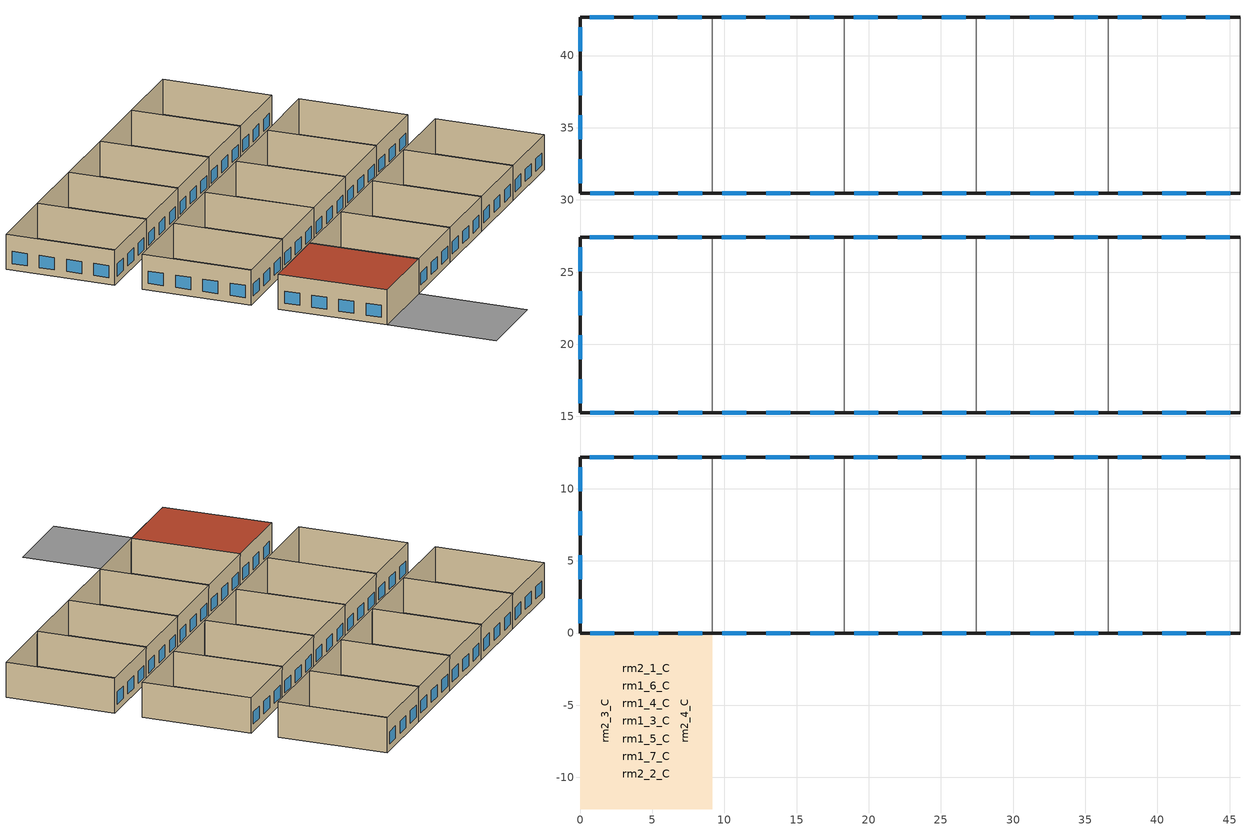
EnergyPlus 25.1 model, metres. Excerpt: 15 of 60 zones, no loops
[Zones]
rm1_3_C
 floor outside (SIMULATED_SL110): 0,-12.19 0,0 9.14,0 9.14,-12.19 z0
 wall outside (4_CONC_RADVA135): 9.14,12.19 0,12.19 0,0 9.14,0 z0:3.96
 wall to rm1_4_C (PARTITION115): 9.14,0 9.14,12.19 z0:3.96
 window (GT3): 8.44,12.19 6.77,12.19 / 5.39,12.19 3.72,12.19 / 2.35,12.19 0.67,12.19 / 0.7,0 2.38,0 / 3.75,0 5.42,0 / 6.8,0 8.47,0 / 0,11.49 0,9.81 / 0,8.44 0,6.77 / 0,5.39 0,3.72 / 0,2.35 0,0.67 z0.76:2.13
 roof outside (CONC_4_IN_NO96): 0,12.19 0,0 9.14,0 9.14,12.19 z3.96
rm1_4_C
 floor outside (SIMULATED_SL110): 0,-12.19 0,0 9.14,0 9.14,-12.19 z0
 wall outside (4_CONC_RADVA135): 18.29,12.19 9.14,12.19 / 9.14,0 18.29,0 z0:3.96
 wall to rm1_5_C (PARTITION115): 18.29,0 18.29,12.19 z0:3.96
 window (GT3): 17.59,12.19 15.91,12.19 / 14.54,12.19 12.86,12.19 / 11.49,12.19 9.81,12.19 / 9.85,0 11.52,0 / 12.89,0 14.57,0 / 15.94,0 17.62,0 z0.76:2.13
 roof outside (CONC_4_IN_NO96): 0,12.19 0,0 9.14,0 9.14,12.19 z3.96
rm1_5_C
 floor outside (SIMULATED_SL110): 0,-12.19 0,0 9.14,0 9.14,-12.19 z0
 wall outside (4_CONC_RADVA135): 27.43,12.19 18.29,12.19 / 18.29,0 27.43,0 z0:3.96
 wall to rm1_6_C (PARTITION115): 27.43,0 27.43,12.19 z0:3.96
 window (GT3): 26.73,12.19 25.05,12.19 / 23.68,12.19 22.01,12.19 / 20.64,12.19 18.96,12.19 / 18.99,0 20.66,0 / 22.04,0 23.71,0 / 25.09,0 26.76,0 z0.76:2.13
 roof outside (CONC_4_IN_NO96): 0,12.19 0,0 9.14,0 9.14,12.19 z3.96
rm1_6_C
 floor outside (SIMULATED_SL110): 0,-12.19 0,0 9.14,0 9.14,-12.19 z0
 wall outside (4_CONC_RADVA135): 36.58,12.19 27.43,12.19 / 27.43,0 36.58,0 z0:3.96
 wall to rm1_7_C (PARTITION115): 36.58,0 36.58,12.19 z0:3.96
 window (GT3): 35.88,12.19 34.2,12.19 / 32.83,12.19 31.15,12.19 / 29.78,12.19 28.1,12.19 / 28.13,0 29.81,0 / 31.18,0 32.86,0 / 34.23,0 35.91,0 z0.76:2.13
 roof outside (CONC_4_IN_NO96): 0,12.19 0,0 9.14,0 9.14,12.19 z3.96
rm1_7_C
 floor outside (SIMULATED_SL110): 0,-12.19 0,0 9.14,0 9.14,-12.19 z0
 wall outside (4_CONC_RADVA135): 45.72,12.19 36.58,12.19 / 36.58,0 45.72,0 z0:3.96
 wall to rm1_8_C (PARTITION115): 45.72,0 45.72,12.19 z0:3.96
 window (GT3): 45.02,12.19 43.34,12.19 / 41.97,12.19 40.3,12.19 / 38.92,12.19 37.25,12.19 / 37.28,0 38.95,0 / 40.33,0 42,0 / 43.37,0 45.05,0 z0.76:2.13
 roof outside (CONC_4_IN_NO96): 0,12.19 0,0 9.14,0 9.14,12.19 z3.96
rm2_1_C
 floor outside (SIMULATED_SL110): 0,-12.19 0,0 9.14,0 9.14,-12.19 z0
 wall outside (4_CONC_RADVA135): 9.14,27.43 0,27.43 0,15.24 9.14,15.24 z0:3.96
 wall to rm2_2_C (PARTITION115): 9.14,15.24 9.14,27.43 z0:3.96
 window (GT3): 8.44,27.43 6.77,27.43 / 5.39,27.43 3.72,27.43 / 2.35,27.43 0.67,27.43 / 0.7,15.24 2.38,15.24 / 3.75,15.24 5.42,15.24 / 6.8,15.24 8.47,15.24 / 0,26.73 0,25.05 / 0,23.68 0,22.01 / 0,20.64 0,18.96 / 0,17.59 0,15.91 z0.76:2.13
 roof outside (CONC_4_IN_NO96): 0,12.19 0,0 9.14,0 9.14,12.19 z3.96
rm2_2_C
 floor outside (SIMULATED_SL110): 0,-12.19 0,0 9.14,0 9.14,-12.19 z0
 wall outside (4_CONC_RADVA135): 18.29,27.43 9.14,27.43 / 9.14,15.24 18.29,15.24 z0:3.96
 wall to rm2_3_C (PARTITION115): 18.29,15.24 18.29,27.43 z0:3.96
 window (GT3): 17.59,27.43 15.91,27.43 / 14.54,27.43 12.86,27.43 / 11.49,27.43 9.81,27.43 / 9.85,15.24 11.52,15.24 / 12.89,15.24 14.57,15.24 / 15.94,15.24 17.62,15.24 z0.76:2.13
 roof outside (CONC_4_IN_NO96): 0,12.19 0,0 9.14,0 9.14,12.19 z3.96
rm2_3_C
 floor outside (SIMULATED_SL110): 0,-12.19 0,0 9.14,0 9.14,-12.19 z0
 wall outside (4_CONC_RADVA135): 27.43,27.43 18.29,27.43 / 18.29,15.24 27.43,15.24 z0:3.96
 wall to rm2_4_C (PARTITION115): 27.43,15.24 27.43,27.43 z0:3.96
 window (GT3): 26.73,27.43 25.05,27.43 / 23.68,27.43 22.01,27.43 / 20.64,27.43 18.96,27.43 / 18.99,15.24 20.66,15.24 / 22.04,15.24 23.71,15.24 / 25.09,15.24 26.76,15.24 z0.76:2.13
 roof outside (CONC_4_IN_NO96): 0,12.19 0,0 9.14,0 9.14,12.19 z3.96
rm2_4_C
 floor outside (SIMULATED_SL110): 0,-12.19 0,0 9.14,0 9.14,-12.19 z0
 wall outside (4_CONC_RADVA135): 36.58,27.43 27.43,27.43 / 27.43,15.24 36.58,15.24 z0:3.96
 wall to rm2_5_C (PARTITION115): 36.58,15.24 36.58,27.43 z0:3.96
 window (GT3): 35.88,27.43 34.2,27.43 / 32.83,27.43 31.15,27.43 / 29.78,27.43 28.1,27.43 / 28.13,15.24 29.81,15.24 / 31.18,15.24 32.86,15.24 / 34.23,15.24 35.91,15.24 z0.76:2.13
 roof outside (CONC_4_IN_NO96): 0,12.19 0,0 9.14,0 9.14,12.19 z3.96
rm2_5_C
 floor outside (SIMULATED_SL110): 0,-12.19 0,0 9.14,0 9.14,-12.19 z0
 wall outside (4_CONC_RADVA135): 45.72,27.43 36.58,27.43 / 36.58,15.24 45.72,15.24 z0:3.96
 wall to rm2_6_C (PARTITION115): 45.72,15.24 45.72,27.43 z0:3.96
 window (GT3): 45.02,27.43 43.34,27.43 / 41.97,27.43 40.3,27.43 / 38.92,27.43 37.25,27.43 / 37.28,15.24 38.95,15.24 / 40.33,15.24 42,15.24 / 43.37,15.24 45.05,15.24 z0.76:2.13
 roof outside (CONC_4_IN_NO96): 0,12.19 0,0 9.14,0 9.14,12.19 z3.96
rm3_1_C
 floor outside (SIMULATED_SL110): 0,-12.19 0,0 9.14,0 9.14,-12.19 z0
 wall outside (4_CONC_RADVA135): 9.14,42.67 0,42.67 0,30.48 9.14,30.48 z0:3.96
 wall to rm3_2_C (PARTITION115): 9.14,30.48 9.14,42.67 z0:3.96
 window (GT3): 8.44,42.67 6.77,42.67 / 5.39,42.67 3.72,42.67 / 2.35,42.67 0.67,42.67 / 0.7,30.48 2.38,30.48 / 3.75,30.48 5.42,30.48 / 6.8,30.48 8.47,30.48 / 0,41.97 0,40.3 / 0,38.92 0,37.25 / 0,35.88 0,34.2 / 0,32.83 0,31.15 z0.76:2.13
 roof outside (CONC_4_IN_NO96): 0,12.19 0,0 9.14,0 9.14,12.19 z3.96
rm3_2_C
 floor outside (SIMULATED_SL110): 0,-12.19 0,0 9.14,0 9.14,-12.19 z0
 wall outside (4_CONC_RADVA135): 18.29,42.67 9.14,42.67 / 9.14,30.48 18.29,30.48 z0:3.96
 wall to rm3_3_C (PARTITION115): 18.29,30.48 18.29,42.67 z0:3.96
 window (GT3): 17.59,42.67 15.91,42.67 / 14.54,42.67 12.86,42.67 / 11.49,42.67 9.81,42.67 / 9.85,30.48 11.52,30.48 / 12.89,30.48 14.57,30.48 / 15.94,30.48 17.62,30.48 z0.76:2.13
 roof outside (CONC_4_IN_NO96): 0,12.19 0,0 9.14,0 9.14,12.19 z3.96
rm3_3_C
 floor outside (SIMULATED_SL110): 0,-12.19 0,0 9.14,0 9.14,-12.19 z0
 wall outside (4_CONC_RADVA135): 27.43,42.67 18.29,42.67 / 18.29,30.48 27.43,30.48 z0:3.96
 wall to rm3_4_C (PARTITION115): 27.43,30.48 27.43,42.67 z0:3.96
 window (GT3): 26.73,42.67 25.05,42.67 / 23.68,42.67 22.01,42.67 / 20.64,42.67 18.96,42.67 / 18.99,30.48 20.66,30.48 / 22.04,30.48 23.71,30.48 / 25.09,30.48 26.76,30.48 z0.76:2.13
 roof outside (CONC_4_IN_NO96): 0,12.19 0,0 9.14,0 9.14,12.19 z3.96
rm3_4_C
 floor outside (SIMULATED_SL110): 0,-12.19 0,0 9.14,0 9.14,-12.19 z0
 wall outside (4_CONC_RADVA135): 36.58,42.67 27.43,42.67 / 27.43,30.48 36.58,30.48 z0:3.96
 wall to rm3_5_C (PARTITION115): 36.58,30.48 36.58,42.67 z0:3.96
 window (GT3): 35.88,42.67 34.2,42.67 / 32.83,42.67 31.15,42.67 / 29.78,42.67 28.1,42.67 / 28.13,30.48 29.81,30.48 / 31.18,30.48 32.86,30.48 / 34.23,30.48 35.91,30.48 z0.76:2.13
 roof outside (CONC_4_IN_NO96): 0,12.19 0,0 9.14,0 9.14,12.19 z3.96
rm3_5_C
 floor outside (SIMULATED_SL110): 0,-12.19 0,0 9.14,0 9.14,-12.19 z0
 wall outside (4_CONC_RADVA135): 45.72,42.67 36.58,42.67 / 36.58,30.48 45.72,30.48 z0:3.96
 wall to rm3_6_C (PARTITION115): 45.72,30.48 45.72,42.67 z0:3.96
 window (GT3): 45.02,42.67 43.34,42.67 / 41.97,42.67 40.3,42.67 / 38.92,42.67 37.25,42.67 / 37.28,30.48 38.95,30.48 / 40.33,30.48 42,30.48 / 43.37,30.48 45.05,30.48 z0.76:2.13
 roof outside (CONC_4_IN_NO96): 0,12.19 0,0 9.14,0 9.14,12.19 z3.96
[Building]
Green Design Tools: North Axis {deg}=180.0017; Terrain=City; Loads Convergence Tolerance Value=0.04; Temperature Convergence Tolerance Value {deltaC}=0.4; Solar Distribution=FullExterior; Maximum Number of Warmup Days=25; Minimum Number of Warmup Days=6
[Site:Location]
CZ03RV2: Latitude {deg}=38.5; Longitude {deg}=-121.5; Time Zone {hr}=-8; Elevation {m}=15.24
[Site:GroundTemperature:BuildingSurface]
12.38889, 11.22224, 11.11112, 11.66668, 13.8889, 16.11112, 18.05557, 19.2778, 19.38892, 18.38889, 16.50002, 14.33334
[SizingPeriod:DesignDay] Humidity Condition Type=Wetbulb; Rain Indicator=No; Snow Indicator=No; Daylight Saving Time Indicator=No; Solar Model Indicator=ASHRAEClearSky; Sky Clearness=0
Name | Month | Day of Month | Day Type | Maximum Dry-Bulb Temperature {C} | Daily Dry-Bulb Temperature Range {deltaC} | Wetbulb or DewPoint at Maximum Dry-Bulb {C} | Barometric Pressure {Pa} | Wind Speed {m/s} | Wind Direction {deg}
CZ03RV2 Coldest Day from Weather File | 12 | 28 | WinterDesignDay | 15 | 13.3 | 8.9 | 102805.1 | 2.12 | 67
CZ03RV2 Hottest Day from Weather File | 9 | 29 | SummerDesignDay | 31.7 | 20.6 | 16.1 | 101351.8 | 5.06 | 87
[Material] Thermal Absorptance=0.9
Name | Roughness | Thickness {m} | Conductivity {W/m-K} | Density {kg/m3} | Specific Heat {J/kg-K} | Solar Absorptance | Visible Absorptance
CONC_4_IN_NO96__CC03_97 | MediumRough | 0.10159 | 1.310345 | 2242.584 | 836.7661 | 0.7
SIMULATED_SL110__IN05_111 | MediumRough | 0.245821 | 0.04324 | 9.611076 | 836.7661 | 0
SIMULATED_SL110__MAT357_112 | MediumRough | 0.4572 | 0.8648 | 1361.569 | 836.7661 | 0
SIMULATED_SL110__MAT356_113 | MediumRough | 0.3048 | 0.51888 | 1601.846 | 836.7661 | 0
PARTITION115__GP02_87 | MediumRough | 0.0158801 | 0.160161 | 800.923 | 836.7661 | 0.3
4_CONC_RADVA135__CC14_80 | MediumRough | 0.10159 | 1.801724 | 2242.584 | 836.7661 | 0.7
4_CONC_RADVA135__IN36_136 | MediumRough | 0.0762 | 0.034592 | 28.83323 | 1213.311 | 0.7
4_CONC_RADVA135__GP02_87 | MediumRough | 0.0158801 | 0.160161 | 800.923 | 836.7661 | 0.7
rm1_3_CFURN; rm1_4_CFURN; rm1_5_CFURN; rm1_6_CFURN; rm1_7_CFURN; rm2_1_CFURN; rm2_2_CFURN; rm2_3_CFURN; rm2_4_CFURN; rm2_5_CFURN; rm3_1_CFURN; rm3_2_CFURN; rm3_3_CFURN; rm3_4_CFURN; rm3_5_CFURN | Smooth | 0.00762 | 0.17296 | 640.7384 | 1255.149 | 0.7 | 0.7
[Construction]
CONC_4_IN_NO96: CONC_4_IN_NO96__CC03_97
SIMULATED_SL110: SIMULATED_SL110__IN05_111, SIMULATED_SL110__MAT357_112, SIMULATED_SL110__MAT356_113
PARTITION115: PARTITION115__GP02_87, PARTITION115__WMF00_116, PARTITION115__GP02_87
4_CONC_RADVA135: 4_CONC_RADVA135__CC14_80, 4_CONC_RADVA135__IN36_136, 4_CONC_RADVA135__GP02_87
GT3: BRONZE 6MM
rm1_3_CFURNCONS: rm1_3_CFURN
rm1_4_CFURNCONS: rm1_4_CFURN
rm1_5_CFURNCONS: rm1_5_CFURN
rm1_6_CFURNCONS: rm1_6_CFURN
rm1_7_CFURNCONS: rm1_7_CFURN
rm2_1_CFURNCONS: rm2_1_CFURN
rm2_2_CFURNCONS: rm2_2_CFURN
rm2_3_CFURNCONS: rm2_3_CFURN
rm2_4_CFURNCONS: rm2_4_CFURN
rm2_5_CFURNCONS: rm2_5_CFURN
rm3_1_CFURNCONS: rm3_1_CFURN
rm3_2_CFURNCONS: rm3_2_CFURN
rm3_3_CFURNCONS: rm3_3_CFURN
rm3_4_CFURNCONS: rm3_4_CFURN
rm3_5_CFURNCONS: rm3_5_CFURN
[Material:NoMass]
PARTITION115__WMF00_116: Roughness=MediumRough; Thermal Resistance {m2-K/W}=0.107499; Thermal Absorptance=0.9; Solar Absorptance=0.3
[WindowMaterial:Glazing]
BRONZE 6MM: Optical Data Type=SpectralAverage; Thickness {m}=.006; Solar Transmittance at Normal Incidence=.482; Front Side Solar Reflectance at Normal Incidence=.054; Back Side Solar Reflectance at Normal Incidence=.054; Visible Transmittance at Normal Incidence=.534; Front Side Visible Reflectance at Normal Incidence=.057; Back Side Visible Reflectance at Normal Incidence=.057; Infrared Transmittance at Normal Incidence=0; Front Side Infrared Hemispherical Emissivity=.84; Back Side Infrared Hemispherical Emissivity=.84; Conductivity {W/m-K}=.9
[WindowMaterial:Shade] Solar Transmittance=0.8; Solar Reflectance=0.19; Visible Transmittance=0.8; Visible Reflectance=0.19; Infrared Hemispherical Emissivity=0.001; Infrared Transmittance=0.99; Thickness {m}=0.001; Conductivity {W/m-K}=10000; Shade to Glass Distance {m}=0.001; Top Opening Multiplier=0; Bottom Opening Multiplier=0; Left-Side Opening Multiplier=0; Right-Side Opening Multiplier=0; Airflow Permeability=0.8
Window1001WSM; Window2530WSM; Window2531WSM; Window1003WSM; Window2532WSM; Window2533WSM; Window1004WSM; Window2534WSM; Window2535WSM; Window2536WSM; Window1006WSM; Window2537WSM; Window2538WSM; Window1007WSM; Window2539WSM; Window2540WSM; Window1008WSM; Window2541WSM; Window2542WSM; Window1009WSM; Window2543WSM; Window2544WSM; Window1010WSM; Window2545WSM; Window2546WSM; Window1011WSM; Window2547WSM; Window2548WSM; Window1012WSM; Window2549WSM; Window2550WSM; Window1013WSM; Window2551WSM; Window2552WSM; Window1014WSM; Window2553WSM; Window2554WSM; Window1015WSM; Window2555WSM; Window2556WSM; Window1016WSM; Window2557WSM; Window2558WSM; Window1017WSM; Window2559WSM; Window2560WSM; Window1018WSM; Window2561WSM; Window2562WSM; Window1005WSM; Window2563WSM; Window2564WSM; Window1019WSM; Window2565WSM; Window2566WSM; Window1020WSM; Window2567WSM; Window2568WSM; Window1021WSM; Window2569WSM; Window2570WSM; Window1022WSM; Window2571WSM; Window2572WSM; Window2573WSM; Window1023WSM; Window2574WSM; Window2575WSM; Window1024WSM; Window2576WSM; Window2577WSM; Window1025WSM; Window2578WSM; Window2579WSM; Window1026WSM; Window2580WSM; Window2581WSM; Window2582WSM; Window1027WSM; Window2583WSM; Window2584WSM; Window1028WSM; Window2585WSM; Window2586WSM; Window1029WSM; Window2587WSM; Window2588WSM; Window1030WSM; Window2589WSM; Window2590WSM; Window1031WSM; Window2591WSM; Window2592WSM; Window1032WSM; Window2593WSM; Window2594WSM; Window1033WSM; Window2595WSM; Window2596WSM; Window1034WSM; Window2597WSM; Window2598WSM; Window1035WSM; Window2599WSM; Window2600WSM; Window1036WSM; Window2601WSM; Window2602WSM; Window1037WSM; Window2603WSM; Window2604WSM; Window1038WSM; Window2605WSM; Window2606WSM; Window1039WSM; Window2607WSM; Window2608WSM; Window1040WSM; Window2609WSM; Window2610WSM; Window1041WSM; Window2611WSM; Window2612WSM; Window1042WSM; Window2613WSM; Window2614WSM; Window1043WSM; Window2615WSM; Window2616WSM; Window1044WSM; Window2617WSM; Window2618WSM; Window2619WSM; Window1045WSM; Window2620WSM; Window2621WSM; Window1046WSM; Window2622WSM; Window2623WSM; Window1047WSM; Window2624WSM; Window2625WSM; Window1048WSM; Window2626WSM; Window2627WSM; Window2628WSM; Window1049WSM; Window2629WSM; Window2630WSM; Window1050WSM; Window2631WSM; Window2632WSM; Window1051WSM; Window2633WSM; Window2634WSM; Window1052WSM; Window2635WSM; Window2636WSM; Window1053WSM; Window2637WSM; Window2638WSM; Window1054WSM; Window2639WSM; Window2640WSM; Window1055WSM; Window2641WSM; Window2642WSM; Window1056WSM; Window2643WSM; Window2644WSM; Window1057WSM; Window2645WSM; Window2646WSM; Window1058WSM; Window2647WSM; Window2648WSM; Window1059WSM; Window2649WSM; Window2650WSM; Window1060WSM; Window2651WSM; Window2652WSM; Window1061WSM; Window2653WSM; Window2654WSM; Window1062WSM; Window2655WSM; Window2656WSM; Window1063WSM; Window2657WSM; Window2658WSM; Window1064WSM; Window2659WSM; Window2660WSM; Window1065WSM; Window2661WSM; Window2662WSM; Window1066WSM; Window2663WSM; Window2664WSM; Window2665WSM; Window1067WSM; Window2666WSM; Window2667WSM; Window1068WSM; Window2668WSM; Window2669WSM; Window1069WSM; Window2670WSM; Window2671WSM; Window1070WSM; Window2672WSM; Window2673WSM; Window2674WSM; Window1071WSM; Window2675WSM; Window2676WSM; Window1072WSM; Window2677WSM; Window2678WSM; Window1073WSM; Window2679WSM; Window2680WSM; Window1074WSM; Window2681WSM; Window2682WSM; Window1075WSM; Window2683WSM; Window2684WSM; Window1076WSM; Window2685WSM; Window2686WSM; Window1077WSM; Window2687WSM; Window2688WSM; Window1078WSM; Window2689WSM; Window2690WSM; Window1079WSM; Window2691WSM; Window2692WSM; Window1080WSM; Window2693WSM; Window2694WSM; Window1081WSM; Window2695WSM; Window2696WSM; Window1082WSM; Window2697WSM; Window2698WSM; Window1083WSM; Window2699WSM; Window2700WSM; Window1084WSM; Window2701WSM; Window2702WSM; Window1085WSM; Window2703WSM; Window2704WSM; Window1086WSM; Window2705WSM; Window2706WSM; Window1087WSM; Window2707WSM; Window2708WSM; Window1088WSM; Window2709WSM; Window2710WSM; Window2711WSM; Window1089WSM; Window2712WSM; Window2713WSM; Window1090WSM; Window2714WSM; Window2715WSM; Window1091WSM; Window2716WSM; Window2717WSM; Window1092WSM; Window2718WSM; Window2719WSM; Window2720WSM; Window1093WSM; Window2721WSM; Window2722WSM; Window1094WSM; Window2723WSM; Window2724WSM; Window1095WSM; Window2725WSM; Window2726WSM; Window1096WSM; Window2727WSM; Window2728WSM; Window1097WSM; Window2729WSM; Window2730WSM; Window1098WSM; Window2731WSM; Window2732WSM; Window1099WSM; Window2733WSM; Window2734WSM; Window1100WSM; Window2735WSM; Window2736WSM; Window1101WSM; Window2737WSM; Window2738WSM; Window1102WSM; Window2739WSM; Window2740WSM; Window1103WSM; Window2741WSM; Window2742WSM; Window1104WSM; Window2743WSM; Window2744WSM; Window1105WSM; Window2745WSM; Window2746WSM; Window1106WSM; Window2747WSM; Window2748WSM; Window1107WSM; Window2749WSM; Window2750WSM; Window1108WSM; Window2751WSM; Window2752WSM; Window1109WSM; Window2753WSM; Window2754WSM; Window1110WSM; Window2755WSM; Window2756WSM; Window2757WSM; Window1111WSM; Window2758WSM; Window2759WSM; Window1112WSM; Window2760WSM; Window2761WSM; Window1113WSM; Window2762WSM; Window2763WSM; Window1114WSM; Window2764WSM; Window2765WSM; Window2766WSM; Window1115WSM; Window2767WSM; Window2768WSM; Window1116WSM; Window2769WSM; Window2770WSM; Window1117WSM; Window2771WSM; Window2772WSM; Window1118WSM; Window2773WSM; Window2774WSM; Window1119WSM; Window2775WSM; Window2776WSM; Window1120WSM; Window2777WSM; Window2778WSM; Window1121WSM; Window2779WSM; Window2780WSM; Window1122WSM; Window2781WSM; Window2782WSM; Window1123WSM; Window2783WSM; Window2784WSM; Window1124WSM; Window2785WSM; Window2786WSM; Window1125WSM; Window2787WSM; Window2788WSM; Window1126WSM; Window2789WSM; Window2790WSM; Window1127WSM; Window2791WSM; Window2792WSM; Window1128WSM; Window2793WSM; Window2794WSM; Window1129WSM; Window2795WSM; Window2796WSM; Window1130WSM; Window2797WSM; Window2798WSM; Window1131WSM; Window2799WSM; Window2800WSM; Window1132WSM; Window2801WSM; Window2802WSM; Window2803WSM; Window1133WSM; Window2804WSM; Window2805WSM
[WindowProperty:ShadingControl] Shading Type=InteriorShade; Shading Control Type=AlwaysOn; Setpoint {W/m2, W or deg C}=10.9383; Shading Control Is Scheduled=NO; Glare Control Is Active=NO
Name | Shading Device Material
Window1001WSC | Window1001WSM
Window2530WSC | Window2530WSM
Window2531WSC | Window2531WSM
Window1003WSC | Window1003WSM
Window2532WSC | Window2532WSM
Window2533WSC | Window2533WSM
Window1004WSC | Window1004WSM
Window2534WSC | Window2534WSM
Window2535WSC | Window2535WSM
Window2536WSC | Window2536WSM
Window1006WSC | Window1006WSM
Window2537WSC | Window2537WSM
Window2538WSC | Window2538WSM
Window1007WSC | Window1007WSM
Window2539WSC | Window2539WSM
Window2540WSC | Window2540WSM
Window1008WSC | Window1008WSM
Window2541WSC | Window2541WSM
Window2542WSC | Window2542WSM
Window1009WSC | Window1009WSM
Window2543WSC | Window2543WSM
Window2544WSC | Window2544WSM
Window1010WSC | Window1010WSM
Window2545WSC | Window2545WSM
Window2546WSC | Window2546WSM
Window1011WSC | Window1011WSM
Window2547WSC | Window2547WSM
Window2548WSC | Window2548WSM
Window1012WSC | Window1012WSM
Window2549WSC | Window2549WSM
Window2550WSC | Window2550WSM
Window1013WSC | Window1013WSM
Window2551WSC | Window2551WSM
Window2552WSC | Window2552WSM
Window1014WSC | Window1014WSM
Window2553WSC | Window2553WSM
Window2554WSC | Window2554WSM
Window1015WSC | Window1015WSM
Window2555WSC | Window2555WSM
Window2556WSC | Window2556WSM
Window1016WSC | Window1016WSM
Window2557WSC | Window2557WSM
Window2558WSC | Window2558WSM
Window1017WSC | Window1017WSM
Window2559WSC | Window2559WSM
Window2560WSC | Window2560WSM
Window1018WSC | Window1018WSM
Window2561WSC | Window2561WSM
Window2562WSC | Window2562WSM
Window1005WSC | Window1005WSM
Window2563WSC | Window2563WSM
Window2564WSC | Window2564WSM
Window1019WSC | Window1019WSM
Window2565WSC | Window2565WSM
Window2566WSC | Window2566WSM
Window1020WSC | Window1020WSM
Window2567WSC | Window2567WSM
Window2568WSC | Window2568WSM
Window1021WSC | Window1021WSM
Window2569WSC | Window2569WSM
Window2570WSC | Window2570WSM
Window1022WSC | Window1022WSM
Window2571WSC | Window2571WSM
Window2572WSC | Window2572WSM
Window2573WSC | Window2573WSM
Window1023WSC | Window1023WSM
Window2574WSC | Window2574WSM
Window2575WSC | Window2575WSM
Window1024WSC | Window1024WSM
Window2576WSC | Window2576WSM
Window2577WSC | Window2577WSM
Window1025WSC | Window1025WSM
Window2578WSC | Window2578WSM
Window2579WSC | Window2579WSM
Window1026WSC | Window1026WSM
Window2580WSC | Window2580WSM
Window2581WSC | Window2581WSM
Window2582WSC | Window2582WSM
Window1027WSC | Window1027WSM
Window2583WSC | Window2583WSM
Window2584WSC | Window2584WSM
Window1028WSC | Window1028WSM
Window2585WSC | Window2585WSM
Window2586WSC | Window2586WSM
Window1029WSC | Window1029WSM
Window2587WSC | Window2587WSM
Window2588WSC | Window2588WSM
Window1030WSC | Window1030WSM
Window2589WSC | Window2589WSM
Window2590WSC | Window2590WSM
Window1031WSC | Window1031WSM
Window2591WSC | Window2591WSM
Window2592WSC | Window2592WSM
Window1032WSC | Window1032WSM
Window2593WSC | Window2593WSM
Window2594WSC | Window2594WSM
Window1033WSC | Window1033WSM
Window2595WSC | Window2595WSM
Window2596WSC | Window2596WSM
Window1034WSC | Window1034WSM
Window2597WSC | Window2597WSM
Window2598WSC | Window2598WSM
Window1035WSC | Window1035WSM
Window2599WSC | Window2599WSM
Window2600WSC | Window2600WSM
Window1036WSC | Window1036WSM
Window2601WSC | Window2601WSM
Window2602WSC | Window2602WSM
Window1037WSC | Window1037WSM
Window2603WSC | Window2603WSM
Window2604WSC | Window2604WSM
Window1038WSC | Window1038WSM
Window2605WSC | Window2605WSM
Window2606WSC | Window2606WSM
Window1039WSC | Window1039WSM
Window2607WSC | Window2607WSM
Window2608WSC | Window2608WSM
Window1040WSC | Window1040WSM
Window2609WSC | Window2609WSM
Window2610WSC | Window2610WSM
Window1041WSC | Window1041WSM
Window2611WSC | Window2611WSM
Window2612WSC | Window2612WSM
Window1042WSC | Window1042WSM
Window2613WSC | Window2613WSM
Window2614WSC | Window2614WSM
Window1043WSC | Window1043WSM
Window2615WSC | Window2615WSM
Window2616WSC | Window2616WSM
Window1044WSC | Window1044WSM
Window2617WSC | Window2617WSM
Window2618WSC | Window2618WSM
Window2619WSC | Window2619WSM
Window1045WSC | Window1045WSM
Window2620WSC | Window2620WSM
Window2621WSC | Window2621WSM
Window1046WSC | Window1046WSM
Window2622WSC | Window2622WSM
Window2623WSC | Window2623WSM
Window1047WSC | Window1047WSM
Window2624WSC | Window2624WSM
Window2625WSC | Window2625WSM
Window1048WSC | Window1048WSM
Window2626WSC | Window2626WSM
Window2627WSC | Window2627WSM
Window2628WSC | Window2628WSM
Window1049WSC | Window1049WSM
Window2629WSC | Window2629WSM
Window2630WSC | Window2630WSM
Window1050WSC | Window1050WSM
Window2631WSC | Window2631WSM
Window2632WSC | Window2632WSM
Window1051WSC | Window1051WSM
Window2633WSC | Window2633WSM
Window2634WSC | Window2634WSM
Window1052WSC | Window1052WSM
Window2635WSC | Window2635WSM
Window2636WSC | Window2636WSM
Window1053WSC | Window1053WSM
Window2637WSC | Window2637WSM
Window2638WSC | Window2638WSM
Window1054WSC | Window1054WSM
Window2639WSC | Window2639WSM
Window2640WSC | Window2640WSM
Window1055WSC | Window1055WSM
Window2641WSC | Window2641WSM
Window2642WSC | Window2642WSM
Window1056WSC | Window1056WSM
Window2643WSC | Window2643WSM
Window2644WSC | Window2644WSM
Window1057WSC | Window1057WSM
Window2645WSC | Window2645WSM
Window2646WSC | Window2646WSM
Window1058WSC | Window1058WSM
Window2647WSC | Window2647WSM
Window2648WSC | Window2648WSM
Window1059WSC | Window1059WSM
Window2649WSC | Window2649WSM
Window2650WSC | Window2650WSM
Window1060WSC | Window1060WSM
Window2651WSC | Window2651WSM
Window2652WSC | Window2652WSM
Window1061WSC | Window1061WSM
Window2653WSC | Window2653WSM
Window2654WSC | Window2654WSM
Window1062WSC | Window1062WSM
Window2655WSC | Window2655WSM
Window2656WSC | Window2656WSM
Window1063WSC | Window1063WSM
Window2657WSC | Window2657WSM
Window2658WSC | Window2658WSM
Window1064WSC | Window1064WSM
Window2659WSC | Window2659WSM
Window2660WSC | Window2660WSM
Window1065WSC | Window1065WSM
Window2661WSC | Window2661WSM
Window2662WSC | Window2662WSM
Window1066WSC | Window1066WSM
Window2663WSC | Window2663WSM
Window2664WSC | Window2664WSM
Window2665WSC | Window2665WSM
Window1067WSC | Window1067WSM
Window2666WSC | Window2666WSM
Window2667WSC | Window2667WSM
Window1068WSC | Window1068WSM
Window2668WSC | Window2668WSM
Window2669WSC | Window2669WSM
Window1069WSC | Window1069WSM
Window2670WSC | Window2670WSM
Window2671WSC | Window2671WSM
Window1070WSC | Window1070WSM
Window2672WSC | Window2672WSM
Window2673WSC | Window2673WSM
Window2674WSC | Window2674WSM
Window1071WSC | Window1071WSM
Window2675WSC | Window2675WSM
Window2676WSC | Window2676WSM
Window1072WSC | Window1072WSM
Window2677WSC | Window2677WSM
Window2678WSC | Window2678WSM
Window1073WSC | Window1073WSM
Window2679WSC | Window2679WSM
Window2680WSC | Window2680WSM
Window1074WSC | Window1074WSM
Window2681WSC | Window2681WSM
Window2682WSC | Window2682WSM
Window1075WSC | Window1075WSM
Window2683WSC | Window2683WSM
Window2684WSC | Window2684WSM
Window1076WSC | Window1076WSM
Window2685WSC | Window2685WSM
Window2686WSC | Window2686WSM
Window1077WSC | Window1077WSM
Window2687WSC | Window2687WSM
Window2688WSC | Window2688WSM
Window1078WSC | Window1078WSM
Window2689WSC | Window2689WSM
Window2690WSC | Window2690WSM
Window1079WSC | Window1079WSM
Window2691WSC | Window2691WSM
Window2692WSC | Window2692WSM
Window1080WSC | Window1080WSM
Window2693WSC | Window2693WSM
Window2694WSC | Window2694WSM
Window1081WSC | Window1081WSM
Window2695WSC | Window2695WSM
Window2696WSC | Window2696WSM
Window1082WSC | Window1082WSM
Window2697WSC | Window2697WSM
Window2698WSC | Window2698WSM
Window1083WSC | Window1083WSM
Window2699WSC | Window2699WSM
Window2700WSC | Window2700WSM
Window1084WSC | Window1084WSM
Window2701WSC | Window2701WSM
Window2702WSC | Window2702WSM
Window1085WSC | Window1085WSM
Window2703WSC | Window2703WSM
Window2704WSC | Window2704WSM
Window1086WSC | Window1086WSM
Window2705WSC | Window2705WSM
Window2706WSC | Window2706WSM
Window1087WSC | Window1087WSM
Window2707WSC | Window2707WSM
Window2708WSC | Window2708WSM
Window1088WSC | Window1088WSM
Window2709WSC | Window2709WSM
Window2710WSC | Window2710WSM
Window2711WSC | Window2711WSM
Window1089WSC | Window1089WSM
Window2712WSC | Window2712WSM
Window2713WSC | Window2713WSM
Window1090WSC | Window1090WSM
Window2714WSC | Window2714WSM
Window2715WSC | Window2715WSM
Window1091WSC | Window1091WSM
Window2716WSC | Window2716WSM
Window2717WSC | Window2717WSM
Window1092WSC | Window1092WSM
Window2718WSC | Window2718WSM
Window2719WSC | Window2719WSM
Window2720WSC | Window2720WSM
Window1093WSC | Window1093WSM
Window2721WSC | Window2721WSM
Window2722WSC | Window2722WSM
Window1094WSC | Window1094WSM
Window2723WSC | Window2723WSM
Window2724WSC | Window2724WSM
Window1095WSC | Window1095WSM
Window2725WSC | Window2725WSM
Window2726WSC | Window2726WSM
Window1096WSC | Window1096WSM
Window2727WSC | Window2727WSM
Window2728WSC | Window2728WSM
Window1097WSC | Window1097WSM
Window2729WSC | Window2729WSM
Window2730WSC | Window2730WSM
Window1098WSC | Window1098WSM
Window2731WSC | Window2731WSM
Window2732WSC | Window2732WSM
Window1099WSC | Window1099WSM
Window2733WSC | Window2733WSM
Window2734WSC | Window2734WSM
Window1100WSC | Window1100WSM
Window2735WSC | Window2735WSM
Window2736WSC | Window2736WSM
Window1101WSC | Window1101WSM
Window2737WSC | Window2737WSM
Window2738WSC | Window2738WSM
Window1102WSC | Window1102WSM
Window2739WSC | Window2739WSM
Window2740WSC | Window2740WSM
Window1103WSC | Window1103WSM
Window2741WSC | Window2741WSM
Window2742WSC | Window2742WSM
Window1104WSC | Window1104WSM
Window2743WSC | Window2743WSM
Window2744WSC | Window2744WSM
Window1105WSC | Window1105WSM
Window2745WSC | Window2745WSM
Window2746WSC | Window2746WSM
Window1106WSC | Window1106WSM
Window2747WSC | Window2747WSM
Window2748WSC | Window2748WSM
Window1107WSC | Window1107WSM
Window2749WSC | Window2749WSM
Window2750WSC | Window2750WSM
Window1108WSC | Window1108WSM
Window2751WSC | Window2751WSM
Window2752WSC | Window2752WSM
Window1109WSC | Window1109WSM
Window2753WSC | Window2753WSM
Window2754WSC | Window2754WSM
Window1110WSC | Window1110WSM
Window2755WSC | Window2755WSM
Window2756WSC | Window2756WSM
Window2757WSC | Window2757WSM
Window1111WSC | Window1111WSM
Window2758WSC | Window2758WSM
Window2759WSC | Window2759WSM
Window1112WSC | Window1112WSM
Window2760WSC | Window2760WSM
Window2761WSC | Window2761WSM
Window1113WSC | Window1113WSM
Window2762WSC | Window2762WSM
Window2763WSC | Window2763WSM
Window1114WSC | Window1114WSM
Window2764WSC | Window2764WSM
Window2765WSC | Window2765WSM
Window2766WSC | Window2766WSM
Window1115WSC | Window1115WSM
Window2767WSC | Window2767WSM
Window2768WSC | Window2768WSM
Window1116WSC | Window1116WSM
Window2769WSC | Window2769WSM
Window2770WSC | Window2770WSM
Window1117WSC | Window1117WSM
Window2771WSC | Window2771WSM
Window2772WSC | Window2772WSM
Window1118WSC | Window1118WSM
Window2773WSC | Window2773WSM
Window2774WSC | Window2774WSM
Window1119WSC | Window1119WSM
Window2775WSC | Window2775WSM
Window2776WSC | Window2776WSM
Window1120WSC | Window1120WSM
Window2777WSC | Window2777WSM
Window2778WSC | Window2778WSM
Window1121WSC | Window1121WSM
Window2779WSC | Window2779WSM
Window2780WSC | Window2780WSM
Window1122WSC | Window1122WSM
Window2781WSC | Window2781WSM
Window2782WSC | Window2782WSM
Window1123WSC | Window1123WSM
Window2783WSC | Window2783WSM
Window2784WSC | Window2784WSM
Window1124WSC | Window1124WSM
Window2785WSC | Window2785WSM
Window2786WSC | Window2786WSM
Window1125WSC | Window1125WSM
Window2787WSC | Window2787WSM
Window2788WSC | Window2788WSM
Window1126WSC | Window1126WSM
Window2789WSC | Window2789WSM
Window2790WSC | Window2790WSM
Window1127WSC | Window1127WSM
Window2791WSC | Window2791WSM
Window2792WSC | Window2792WSM
Window1128WSC | Window1128WSM
Window2793WSC | Window2793WSM
Window2794WSC | Window2794WSM
Window1129WSC | Window1129WSM
Window2795WSC | Window2795WSM
Window2796WSC | Window2796WSM
Window1130WSC | Window1130WSM
Window2797WSC | Window2797WSM
Window2798WSC | Window2798WSM
Window1131WSC | Window1131WSM
Window2799WSC | Window2799WSM
Window2800WSC | Window2800WSM
Window1132WSC | Window1132WSM
Window2801WSC | Window2801WSM
Window2802WSC | Window2802WSM
Window2803WSC | Window2803WSM
Window1133WSC | Window1133WSM
Window2804WSC | Window2804WSM
Window2805WSC | Window2805WSM
[Zone] Type=1; Multiplier=1; Ceiling Height {m}=3.9624; Volume {m3}=441.7421
rm1_3_C; rm1_4_C; rm1_5_C; rm1_6_C; rm1_7_C; rm2_1_C; rm2_2_C; rm2_3_C; rm2_4_C; rm2_5_C; rm3_1_C; rm3_2_C; rm3_3_C; rm3_4_C; rm3_5_C
[People] Number of People Schedule=OffOcc; Number of People Calculation Method=People; Number of People=4.363636; Fraction Radiant=0.3
Name | Zone or ZoneList | Activity Level Schedule
rm1_3_C_PEOPLE | rm1_3_C | rm1_3_CActSched
rm1_4_C_PEOPLE | rm1_4_C | rm1_4_CActSched
rm1_5_C_PEOPLE | rm1_5_C | rm1_5_CActSched
rm1_6_C_PEOPLE | rm1_6_C | rm1_6_CActSched
rm1_7_C_PEOPLE | rm1_7_C | rm1_7_CActSched
rm2_1_C_PEOPLE | rm2_1_C | rm2_1_CActSched
rm2_2_C_PEOPLE | rm2_2_C | rm2_2_CActSched
rm2_3_C_PEOPLE | rm2_3_C | rm2_3_CActSched
rm2_4_C_PEOPLE | rm2_4_C | rm2_4_CActSched
rm2_5_C_PEOPLE | rm2_5_C | rm2_5_CActSched
rm3_1_C_PEOPLE | rm3_1_C | rm3_1_CActSched
rm3_2_C_PEOPLE | rm3_2_C | rm3_2_CActSched
rm3_3_C_PEOPLE | rm3_3_C | rm3_3_CActSched
rm3_4_C_PEOPLE | rm3_4_C | rm3_4_CActSched
rm3_5_C_PEOPLE | rm3_5_C | rm3_5_CActSched
[Lights] Schedule=OffLgt; Design Level Calculation Method=LightingLevel; Lighting Level {W}=2400; Return Air Fraction=0; Fraction Radiant=0.59; Fraction Visible=0.1; Fraction Replaceable=0
Name | Zone or ZoneList
rm1_3_C_LIGHTS | rm1_3_C
rm1_4_C_LIGHTS | rm1_4_C
rm1_5_C_LIGHTS | rm1_5_C
rm1_6_C_LIGHTS | rm1_6_C
rm1_7_C_LIGHTS | rm1_7_C
rm2_1_C_LIGHTS | rm2_1_C
rm2_2_C_LIGHTS | rm2_2_C
rm2_3_C_LIGHTS | rm2_3_C
rm2_4_C_LIGHTS | rm2_4_C
rm2_5_C_LIGHTS | rm2_5_C
rm3_1_C_LIGHTS | rm3_1_C
rm3_2_C_LIGHTS | rm3_2_C
rm3_3_C_LIGHTS | rm3_3_C
rm3_4_C_LIGHTS | rm3_4_C
rm3_5_C_LIGHTS | rm3_5_C
[ElectricEquipment] Schedule=OffLgt; Design Level Calculation Method=EquipmentLevel; Design Level {W}=900.0001; Fraction Latent=0; Fraction Radiant=0.7; Fraction Lost=0
Name | Zone or ZoneList
rm1_3_C_EQUIP | rm1_3_C
rm1_4_C_EQUIP | rm1_4_C
rm1_5_C_EQUIP | rm1_5_C
rm1_6_C_EQUIP | rm1_6_C
rm1_7_C_EQUIP | rm1_7_C
rm2_1_C_EQUIP | rm2_1_C
rm2_2_C_EQUIP | rm2_2_C
rm2_3_C_EQUIP | rm2_3_C
rm2_4_C_EQUIP | rm2_4_C
rm2_5_C_EQUIP | rm2_5_C
rm3_1_C_EQUIP | rm3_1_C
rm3_2_C_EQUIP | rm3_2_C
rm3_3_C_EQUIP | rm3_3_C
rm3_4_C_EQUIP | rm3_4_C
rm3_5_C_EQUIP | rm3_5_C
[ZoneInfiltration:DesignFlowRate] Schedule=OffInf; Design Flow Rate Calculation Method=Flow/Zone; Design Flow Rate {m3/s}=0.0173681; Constant Term Coefficient=0; Temperature Term Coefficient=0; Velocity Term Coefficient=0.224; Velocity Squared Term Coefficient=0
Name | Zone or ZoneList
rm1_3_C_INFILT | rm1_3_C
rm1_4_C_INFILT | rm1_4_C
rm1_5_C_INFILT | rm1_5_C
rm1_6_C_INFILT | rm1_6_C
rm1_7_C_INFILT | rm1_7_C
rm2_1_C_INFILT | rm2_1_C
rm2_2_C_INFILT | rm2_2_C
rm2_3_C_INFILT | rm2_3_C
rm2_4_C_INFILT | rm2_4_C
rm2_5_C_INFILT | rm2_5_C
rm3_1_C_INFILT | rm3_1_C
rm3_2_C_INFILT | rm3_2_C
rm3_3_C_INFILT | rm3_3_C
rm3_4_C_INFILT | rm3_4_C
rm3_5_C_INFILT | rm3_5_C
[InternalMass] Surface Area {m2}=111.4836
Name | Construction | Zone
rm1_3_CFURNMASS | rm1_3_CFURNCONS | rm1_3_C
rm1_4_CFURNMASS | rm1_4_CFURNCONS | rm1_4_C
rm1_5_CFURNMASS | rm1_5_CFURNCONS | rm1_5_C
rm1_6_CFURNMASS | rm1_6_CFURNCONS | rm1_6_C
rm1_7_CFURNMASS | rm1_7_CFURNCONS | rm1_7_C
rm2_1_CFURNMASS | rm2_1_CFURNCONS | rm2_1_C
rm2_2_CFURNMASS | rm2_2_CFURNCONS | rm2_2_C
rm2_3_CFURNMASS | rm2_3_CFURNCONS | rm2_3_C
rm2_4_CFURNMASS | rm2_4_CFURNCONS | rm2_4_C
rm2_5_CFURNMASS | rm2_5_CFURNCONS | rm2_5_C
rm3_1_CFURNMASS | rm3_1_CFURNCONS | rm3_1_C
rm3_2_CFURNMASS | rm3_2_CFURNCONS | rm3_2_C
rm3_3_CFURNMASS | rm3_3_CFURNCONS | rm3_3_C
rm3_4_CFURNMASS | rm3_4_CFURNCONS | rm3_4_C
rm3_5_CFURNMASS | rm3_5_CFURNCONS | rm3_5_C
[AvailabilityManager:Scheduled]
PVAV_Sys Availability 1: Schedule=OffFan
[SetpointManager:Scheduled]
PVAV_Sys Setpoint Manager 1: Control Variable=Temperature; Schedule=ConstSetSchedPVAV_Sys; Setpoint Node or NodeList=PVAV_Sys Sup Air Temp Nodes
[WaterHeater:Mixed]
DHW@PA0: Tank Volume {m3}=0.136275; Setpoint Temperature Schedule=DHW-SUPPLY-T_43.33337; Deadband Temperature Difference {deltaC}=0; Maximum Temperature Limit {C}=82; Heater Control Type=Modulate; Heater Maximum Capacity {W}=5102.891; Heater Minimum Capacity {W}=0; Heater Fuel Type=NaturalGas; Heater Thermal Efficiency=0.719425; Part Load Factor Curve=DHW_curve_0.900093; Off Cycle Parasitic Fuel Consumption Rate {W}=0; Off Cycle Parasitic Fuel Type=NaturalGas; Off Cycle Parasitic Heat Fraction to Tank=0; On Cycle Parasitic Fuel Consumption Rate {W}=0; On Cycle Parasitic Fuel Type=NaturalGas; On Cycle Parasitic Heat Fraction to Tank=0; Ambient Temperature Indicator=Schedule; Ambient Temperature Schedule=groundTempSch; Off Cycle Loss Coefficient to Ambient Temperature {W/K}=4.75212; Off Cycle Loss Fraction to Zone=0; On Cycle Loss Coefficient to Ambient Temperature {W/K}=4.75212; On Cycle Loss Fraction to Zone=0; Peak Use Flow Rate {m3/s}=6.3091e-05; Use Flow Rate Fraction Schedule=OffDHW; Cold Water Supply Temperature Schedule=groundTempSch; Use Side Effectiveness=1; Source Side Effectiveness=1
[Schedule:Compact]
OffOcc: Through: 12/31, For: Sundays Holidays, Until:  6:00, 0, Until: 18:00, 0.05, Until: 24:00, 0, For: Weekdays WinterDesignDay SummerDesignDay, Until:  6:00, 0, Until:  7:00, 0.1, Until:  8:00, 0.2, Until: 12:00, 0.95, Until: 13:00, 0.5, Until: 17:00, 0.95, Until: 18:00, 0.3, Until: 22:00, 0.1, Until: 24:00, 0.05, For: Saturdays, Until:  6:00, 0, Until:  8:00, 0.1, Until: 12:00, 0.3, Until: 17:00, 0.1, Until: 19:00, 0.05, Until: 24:00, 0
OffLgt: Through: 12/31, For: Sundays Holidays, Until: 24:00, 0.05, For: Weekdays WinterDesignDay SummerDesignDay, Until:  5:00, 0.05, Until:  7:00, 0.1, Until:  8:00, 0.3, Until: 12:00, 0.9, Until: 13:00, 0.8, Until: 17:00, 0.9, Until: 18:00, 0.5, Until: 20:00, 0.3, Until: 22:00, 0.2, Until: 23:00, 0.1, Until: 24:00, 0.05, For: Saturdays, Until:  6:00, 0.05, Until:  8:00, 0.1, Until: 12:00, 0.3, Until: 17:00, 0.15, Until: 24:00, 0.05
OffInf: Through: 12/31, For: Sundays Holidays, Until: 24:00, 1, For: Weekdays WinterDesignDay SummerDesignDay, Until:  6:00, 1, Until: 22:00, 0, Until: 24:00, 1, For: Saturdays, Until:  6:00, 1, Until: 18:00, 0, Until: 24:00, 1
rm1_3_CActSched; rm1_4_CActSched; rm1_5_CActSched; rm1_6_CActSched; rm1_7_CActSched; rm2_1_CActSched; rm2_2_CActSched; rm2_3_CActSched; rm2_4_CActSched; rm2_5_CActSched; rm3_1_CActSched; rm3_2_CActSched; rm3_3_CActSched; rm3_4_CActSched; rm3_5_CActSched: Through: 12/31, For: AllDays, Until: 24:00, 123.06
OffFan: Through: 12/31, For: Sundays Holidays, Until: 24:00, 0, For: Weekdays WinterDesignDay SummerDesignDay, Until:  6:00, 0, Until: 22:00, 1, Until: 24:00, 0, For: Saturdays, Until:  6:00, 0, Until: 18:00, 1, Until: 24:00, 0
ConstSetSchedPVAV_Sys: Through: 12/31, For: AllDays, Until: 24:00, 12.77779
DHW-SUPPLY-T_43.33337: Through: 12/31, For: AllDays, Until: 24:00, 43.33337
groundTempSch: Through: 1/31, For: AllDays, Until: 24:00, 12.72223, Through: 2/28, For: AllDays, Until: 24:00, 11.55558, Through: 3/31, For: AllDays, Until: 24:00, 11.44446, Through: 4/30, For: AllDays, Until: 24:00, 12.00001, Through: 5/31, For: AllDays, Until: 24:00, 14.22224, Through: 6/30, For: AllDays, Until: 24:00, 16.44446, Through: 7/31, For: AllDays, Until: 24:00, 18.38891, Through: 8/31, For: AllDays, Until: 24:00, 19.61114, Through: 9/30, For: AllDays, Until: 24:00, 19.72226, Through: 10/31, For: AllDays, Until: 24:00, 18.72223, Through: 11/30, For: AllDays, Until: 24:00, 16.83336, Through: 12/31, For: AllDays, Until: 24:00, 14.66667
OffDHW: Through: 12/31, For: Sundays Holidays, Until: 13:00, 0.05, Until: 14:00, 0.1, Until: 24:00, 0.05, For: Weekdays WinterDesignDay SummerDesignDay, Until:  5:00, 0.05, Until:  6:00, 0.1, Until:  7:00, 0.05, Until:  8:00, 0.2, Until:  9:00, 0.35, Until: 11:00, 0.4, Until: 12:00, 0.45, Until: 13:00, 0.6, Until: 14:00, 0.55, Until: 16:00, 0.35, Until: 17:00, 0.45, Until: 18:00, 0.25, Until: 19:00, 0.2, Until: 21:00, 0.15, Until: 22:00, 0.1, Until: 24:00, 0.05, For: Saturdays, Until:  6:00, 0, Until:  7:00, 0.05, Until:  8:00, 0.1, Until:  9:00, 0.15, Until: 11:00, 0.2, Until: 12:00, 0.25, Until: 14:00, 0.2, Until: 15:00, 0.15, Until: 16:00, 0.1, Until: 17:00, 0.15, Until: 18:00, 0.05, Until: 24:00, 0
[Curve:Cubic]
DHW_curve_0.900093: Coefficient1 Constant=0.900093; Coefficient2 x=0.099907; Coefficient3 x**2=0; Coefficient4 x**3=0; Minimum Value of x=0.01; Maximum Value of x=1
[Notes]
doe2trans version: 7622
Translated from DOE2 input file: dummy.inp
Title1= Green Design Tools
Title3= Base Case
Title4= 5\VisualDOE\Projects\60Zone1VAV.gph
Title5= VisualDOE 5.0.0
\group Simulation Parameters
_END_ \group Simulation Parameters
\group Location - Climate - Weather
1995,  ! ! year (DOE2 only)
_END_ \group Location - Climate - Weather
_END_  \ Holidays
LDS Schedules
